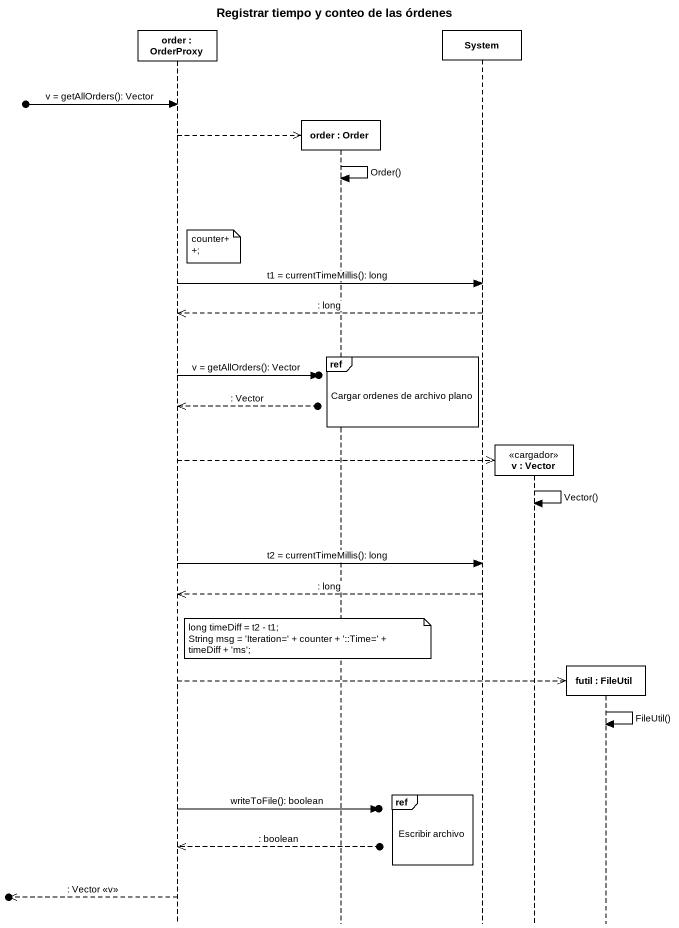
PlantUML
@startuml
title Registrar tiempo y conteo de las órdenes
hide footbox
participant "order : OrderProxy" as order
participant "order : Order" as order_2
participant System
participant "v : Vector" as v <<cargador>>
participant "futil : FileUtil" as futil

[o-> order : v = getAllOrders(): Vector
order -->> order_2 **
order_2 -> order_2 : Order()
note right of order : counter++;
order -> System : t1 = currentTimeMillis(): long
System -->> order : : long
ref over order_2 : Cargar ordenes de archivo plano
order ->o] : v = getAllOrders(): Vector
order <<--o] : : Vector
order -->> v **
v -> v : Vector()
order -> System : t2 = currentTimeMillis(): long
System -->> order : : long
note over order_2
  long timeDiff = t2 - t1;
  String msg = 'Iteration=' + counter + '::Time=' + timeDiff + 'ms';
end note
order -->> futil **
futil -> futil : FileUtil()
ref over System : Escribir archivo
order ->o] : writeToFile(): boolean
order <<--o] : : boolean
[o<<-- order : : Vector <<v>>
@enduml
